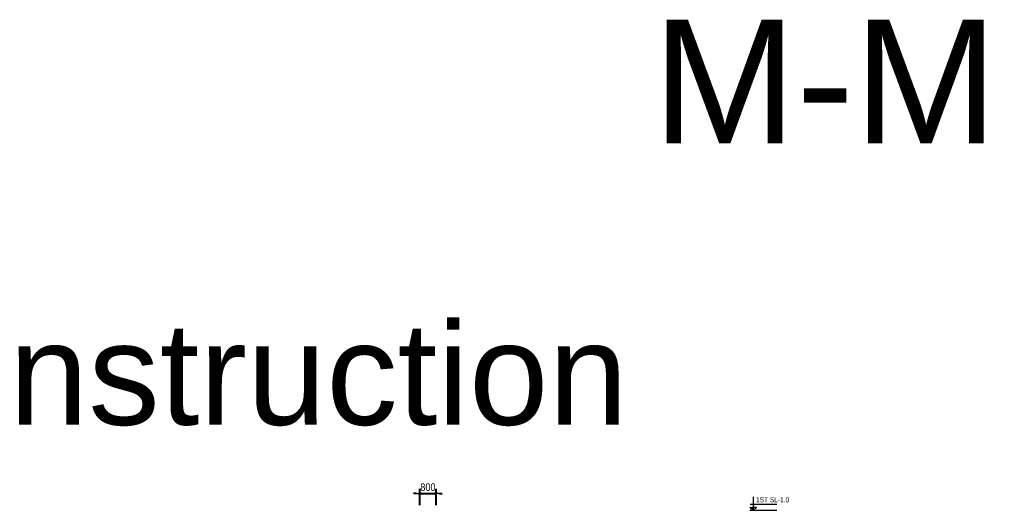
# Model space of a CAD drawing. Header units: millimetres. Extents: x -383953 to 676589, y -101685 to 196247.
# Drawn here: x -169142 to -121106, y 100838 to 124657 of the extents above; entities that cross this region are included whole.
import ezdxf

# ---------------------------------------------------------------- set-up
doc = ezdxf.new("R2010")
doc.units = ezdxf.units.MM
doc.layers.get('0').update_dxf_attribs({"lineweight": 20})
doc.layers.get('Defpoints').update_dxf_attribs({"color": 151, "lineweight": 9})
for name, color, linetype, lineweight in [('NDC_S_ANNO', 7, 'Continuous', 20), ('NDC_S_CONTINUOUS', 3, 'Continuous', 20), ('NDC_S_DIM', 1, 'Continuous', 15), ('NDC_S_TEXT SYMBOL', 7, 'Continuous', 20), ('NDC_S_VN TEXT', 7, 'Continuous', 20)]:
    doc.layers.add(name, color=color, linetype=linetype, lineweight=lineweight)
doc.styles.add('ARIAL', font='arial.ttf', dxfattribs={"width": 0.8})
doc.styles.add('NDC_ANNO', font='', dxfattribs={"width": 0.8})
doc.styles.add('NDC_ARIAL', font='arial.ttf', dxfattribs={"width": 0.85})
doc.styles.get('NDC_ANNO').set_extended_font_data('Dotum')
doc.dimstyles.new('NDC_1-150', dxfattribs={"dimscale": 150, "dimtxt": 2.5, "dimasz": 1, "dimexe": 1.5, "dimexo": 0, "dimgap": 0.8, "dimtad": 1, "dimdec": 0, "dimdsep": 46, "dimtxsty": 'NDC_ARIAL', "dimblk": 'DIMMARK', "dimcen": 49999.938995, "dimdle": 1.5, "dimclrd": 1, "dimclre": 1, "dimclrt": 3, "dimadec": 0, "dimazin": 0, "dimtfac": 1, "dimtdec": 0, "dimtix": 1, "dimtmove": 2, "dimatfit": 3, "dimfxl": 1, "dimarcsym": 0})

# ---------------------------------------------------------------- blocks, each defined once
blk = doc.blocks.new('kata_block_CT')
at = {"layer": 'NDC_S_ANNO'}
blk.add_hatch(color=3, dxfattribs=at).paths.add_polyline_path([(0, 1.6), (-1.61, 1.6), (0, 0)])
at = {"layer": 'NDC_S_ANNO', "ltscale": 50}
h = blk.add_hatch(dxfattribs=at)
h.set_pattern_fill('ANSI31', color=256, scale=1.406, style=0)
h.paths.add_polyline_path([(0, 1.6), (0, 0), (1.61, 1.6)])
for p, q in [((11.56, 0), (-1.64, 0)), ((-1.59, 3.14), (11.47, 3.14))]:
    blk.add_line(p, q, dxfattribs=at)
for points in [[(0, 6.69), (0, 0)], [(0, 0), (-1.61, 1.6), (0, 1.6)], [(0, 0), (1.61, 1.6), (0, 1.6)]]:
    blk.add_lwpolyline(points, dxfattribs=at)
at = {"layer": 'NDC_S_ANNO', "color": 8, "ltscale": 50}
blk.add_lwpolyline([(0, 0), (-1.61, 1.6), (0, 1.6)], dxfattribs=at)
at = {"layer": 'NDC_S_TEXT SYMBOL', "color": 3, "style": 'NDC_ANNO', "width": 0.8}
blk.add_attdef('CT', (1.41, 4.07), '', height=2.5, dxfattribs=at)
blk = doc.blocks.new('DIMMARK')
at = {"layer": 'NDC_S_DIM', "color": 1}
blk.add_line((-1.5, 0), (1, 0), dxfattribs=at)
at = {"layer": 'NDC_S_DIM', "color": 2, "const_width": 0.1}
blk.add_lwpolyline([(-0.42, -0.42), (0.42, 0.42)], dxfattribs=at)
blk = doc.blocks.new('*D702')
at = {"layer": 'Defpoints', "color": 0, "transparency": 16777216}
for p in [(-148766, 101463), (-149566, 100897), (-148766, 100897)]:
    blk.add_point(p, dxfattribs=at)
at = {"layer": 'NDC_S_CONTINUOUS', "color": 1, "lineweight": -2, "transparency": 16777216}
for p, q in [((-149716, 101463), (-149866, 101463)), ((-149566, 100897), (-149566, 101688)), ((-149566, 101463), (-148766, 101463)), ((-148766, 100897), (-148766, 101688)), ((-148616, 101463), (-148466, 101463))]:
    blk.add_line(p, q, dxfattribs=at)
at = {"layer": 'NDC_S_CONTINUOUS', "color": 1, "lineweight": -2, "transparency": 16777216, "xscale": 150, "yscale": 150, "zscale": 150}
blk.add_blockref('DIMMARK', (-149566, 101463), dxfattribs=at)
at = {"layer": 'NDC_S_CONTINUOUS', "color": 1, "lineweight": -2, "transparency": 16777216, "xscale": 150, "yscale": 150, "zscale": 150, "rotation": 180}
blk.add_blockref('DIMMARK', (-148766, 101463), dxfattribs=at)
at = {"layer": 'NDC_S_CONTINUOUS', "color": 3, "transparency": 16777216, "insert": (-149166, 101774), "char_height": 375, "attachment_point": 5, "style": 'NDC_ARIAL'}
blk.add_mtext('800', dxfattribs=at)

msp = doc.modelspace()

# ---------------------------------------------------------------- block references
at = {"layer": 'NDC_S_VN TEXT', "xscale": 100, "yscale": 100, "zscale": 100}
msp.add_blockref('kata_block_CT', (-133246.7, 100628.7), dxfattribs=at).add_auto_attribs({'CT': '1ST SL-1.0'})

# ---------------------------------------------------------------- texts
at = {"color": 1, "style": 'ARIAL'}
msp.add_text('M-M  BH7', height=6046.62, dxfattribs=at).set_placement((-138170, 118610))
at = {"color": 4, "style": 'ARIAL'}
msp.add_text('Construction', height=5000, dxfattribs=at).set_placement((-178592, 104828.3))

# ---------------------------------------------------------------- dimensions: what is measured, and where the dimension line sits
at = {"layer": 'NDC_S_CONTINUOUS', "color": 1}
dim = msp.add_linear_dim(base=(-148766.1, 101462.6), p1=(-149566.1, 100896.6), p2=(-148766.1, 100896.6), dimstyle='NDC_1-150', dxfattribs=at)
dim.commit()
dim.dimension.update_dxf_attribs({"geometry": '*D702', "text_midpoint": (-149166.1, 101774)})

doc.saveas('drawing.dxf')
